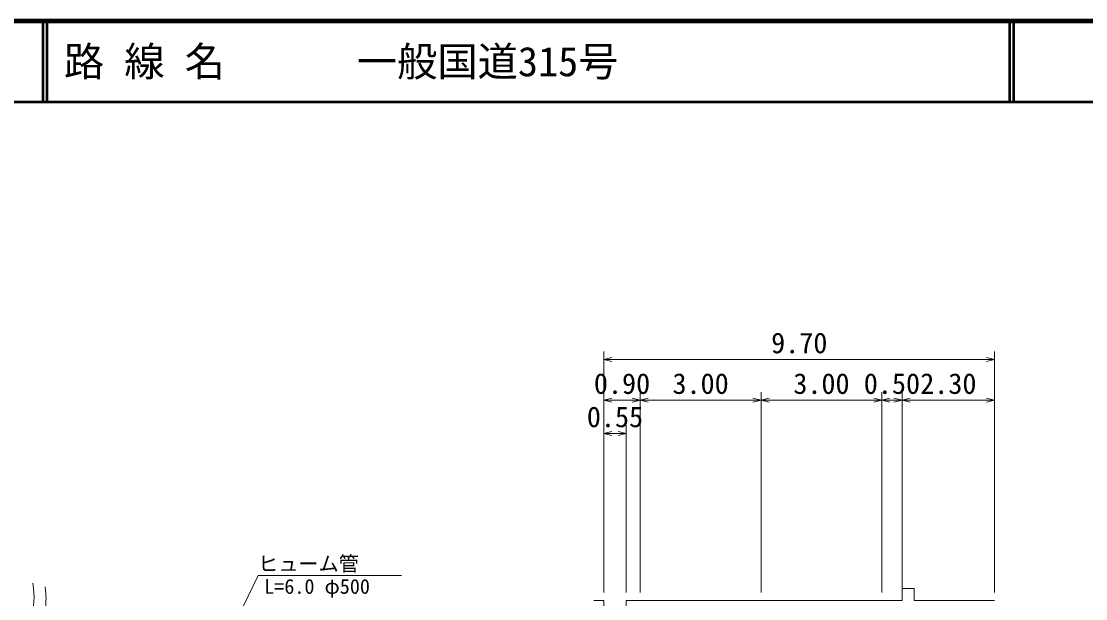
# Model space of a CAD drawing. Units: millimetres, scale not verified, with parts at other scales. Extents: x 40000 to 680000, y 20000 to 380000.
# Drawn here: x 175090 to 307210, y 308258 to 380000 of the extents above; entities that cross this region are included whole.
import ezdxf
from ezdxf.enums import TextEntityAlignment as Align

# ---------------------------------------------------------------- set-up
doc = ezdxf.new("R2010")
doc.units = ezdxf.units.MM
doc.header["$LTSCALE"] = 1000
for name, color, linetype, lineweight in [('M-BGD', 7, 'Continuous', 13), ('M-STR-HTXT', 7, 'Continuous', 13), ('M-TTL', 2, 'Continuous', 140), ('M-TTL-LINE', 7, 'Continuous', 50)]:
    doc.layers.add(name, color=color, linetype=linetype, lineweight=lineweight)
doc.layers.add('M-TTL-TXT', color=7, linetype='Continuous')
doc.styles.add('ＭＳ ゴシック', font='')
doc.styles.get('ＭＳ ゴシック').set_extended_font_data('MS Gothic')

msp = doc.modelspace()

# ---------------------------------------------------------------- linework, layer by layer
at = {"layer": 'M-BGD'}
for p, q in [((247407, 309035), (247407, 338984)), ((247407, 337984), (248407, 338234)), ((295907, 337984), (294907, 338234)), ((295907, 309035), (295907, 338984)), ((247407, 337984), (295907, 337984)), ((247407, 337984), (248407, 337734)), ((295907, 337984), (294907, 337734)), ((247407, 309035), (247407, 333937)), ((247407, 332937), (248407, 333187)), ((251907, 332937), (250907, 333187)), ((251907, 309035), (251907, 333937)), ((251907, 309035), (251907, 333937)), ((251907, 332937), (252907, 333187)), ((266907, 332937), (265907, 333187)), ((266907, 309035), (266907, 333937)), ((266907, 309035), (266907, 333937)), ((266907, 332937), (267907, 333187)), ((281907, 332937), (280907, 333187)), ((281907, 309035), (281907, 333937)), ((281907, 309035), (281907, 333937)), ((281907, 332937), (282907, 333187)), ((284407, 332937), (283407, 333187)), ((284407, 309035), (284407, 333937)), ((284407, 309035), (284407, 333937)), ((284407, 332937), (285407, 333187)), ((295907, 332937), (294907, 333187)), ((295907, 309035), (295907, 333937)), ((247407, 332937), (251907, 332937)), ((247407, 332937), (248407, 332687)), ((251907, 332937), (250907, 332687)), ((251907, 332937), (266907, 332937)), ((251907, 332937), (252907, 332687)), ((266907, 332937), (265907, 332687)), ((266907, 332937), (281907, 332937)), ((266907, 332937), (267907, 332687)), ((281907, 332937), (280907, 332687)), ((281907, 332937), (284407, 332937)), ((281907, 332937), (282907, 332687)), ((284407, 332937), (283407, 332687)), ((284407, 332937), (295907, 332937)), ((284407, 332937), (285407, 332687)), ((295907, 332937), (294907, 332687)), ((247407, 309035), (247407, 329802)), ((247407, 328802), (248407, 329052)), ((250157, 328802), (249157, 329052)), ((250157, 309035), (250157, 329802)), ((247407, 328802), (250157, 328802)), ((247407, 328802), (248407, 328552)), ((250157, 328802), (249157, 328552))]:
    msp.add_line(p, q, dxfattribs=at)
msp.add_lwpolyline([(246157, 308035), (247407, 308035), (247407, 305285), (250157, 305285), (250157, 308035), (251907, 308035), (266907, 308035), (281907, 308035), (284407, 308035), (284407, 309535), (285907, 309535), (285907, 308035), (295907, 308035)], dxfattribs=at)
for points, knots in [([(161135, 313499), (162289, 312010), (162647, 311515), (163446, 310135), (164394, 308497), (164841, 307514), (165432, 305716), (165822, 304530), (165823, 303807), (166121, 302595), (166354, 301651), (166301, 301031), (166810, 300203), (167139, 299669), (167456, 299445), (167986, 299109), (168676, 298671), (169121, 298443), (169932, 298339), (171257, 298167), (172089, 298497), (173256, 299149), (174978, 300111), (175647, 301187), (176661, 302879), (177531, 304331), (177907, 305289), (178080, 306973), (178190, 308044), (178190, 308525), (178039, 309729)], [0, 0, 0, 0, 1, 1, 1, 2, 2, 2, 3, 3, 3, 4, 4, 4, 5, 5, 5, 6, 6, 6, 7, 7, 7, 8, 8, 8, 9, 9, 9, 10, 10, 10, 10]), ([(163203, 313378), (164316, 311917), (164693, 311366), (165392, 309932), (166247, 308176), (166352, 307037), (166851, 305149), (167204, 303812), (166975, 302903), (167662, 301703), (167906, 301275), (168103, 301010), (168553, 300811), (169314, 300476), (169832, 300485), (170661, 300528), (171774, 300585), (172418, 300936), (173296, 301622), (174872, 302852), (175655, 303891), (176256, 305797), (176770, 307432), (176730, 308353), (176539, 310175)], [0, 0, 0, 0, 1, 1, 1, 2, 2, 2, 3, 3, 3, 4, 4, 4, 5, 5, 5, 6, 6, 6, 7, 7, 7, 8, 8, 8, 8])]:
    msp.add_open_spline(points, degree=3, knots=knots, dxfattribs=at)
at = {"layer": 'M-STR-HTXT'}
msp.add_lwpolyline([(192798, 286914), (204489, 311150), (222285, 311150)], dxfattribs=at)
at = {"layer": 'M-TTL'}
msp.add_line((680000, 380000), (40000, 380000), dxfattribs=at)
at = {"layer": 'M-TTL-LINE'}
for p, q in [((177750, 380000), (177750, 370000)), ((178250, 380000), (178250, 370000)), ((297750, 380000), (297750, 370000)), ((298250, 380000), (298250, 370000)), ((40000, 370000), (680000, 370000))]:
    msp.add_line(p, q, dxfattribs=at)

# ---------------------------------------------------------------- texts
at = {"layer": 'M-BGD', "style": 'ＭＳ ゴシック'}
for s, p in [('9.70', (271657, 337984)), ('0.90', (249657, 332937)), ('3.00', (259407, 332937)), ('3.00', (274407, 332937)), ('0.50', (283157, 332937)), ('2.30', (290157, 332937)), ('0.55', (248782, 328802))]:
    msp.add_text(s, height=2566, dxfattribs=at).set_placement(p, align=Align.BOTTOM_CENTER)
at = {"layer": 'M-STR-HTXT', "style": 'ＭＳ ゴシック'}
for s, p in [('ヒューム管', (204489, 311150)), ('L=6.0 φ500', (205248, 308321))]:
    msp.add_text(s, height=1833, dxfattribs=at).set_placement(p, align=Align.BOTTOM_LEFT)
at = {"layer": 'M-TTL-TXT', "style": 'ＭＳ ゴシック'}
for s, p in [('路 線 名', (180380, 375000)), ('一般国道315号', (216734, 375000))]:
    msp.add_text(s, height=3666, dxfattribs=at).set_placement(p, align=Align.MIDDLE_LEFT)

doc.saveas('drawing.dxf')
